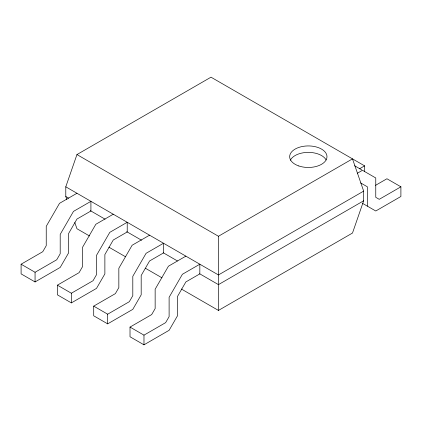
<?xml version="1.0" encoding="UTF-8"?>
<svg xmlns="http://www.w3.org/2000/svg" width="422" height="422" viewBox="0 0 422 422"><rect width="100%" height="100%" fill="white"/><g stroke="black" fill="none" stroke-linecap="round" stroke-linejoin="round"><path stroke-width="0.63" d="M66.855 199.59L65.785 196.488L65.785 186.814L76.952 154.568L211 77.179L364.597 165.857L364.597 171.659M76.952 154.568L218.448 236.257L352.497 158.867L363.664 191.113L363.664 200.788L352.497 233.034L218.448 310.428L181.36 289.017M76.952 193.265L59.518 203.33L46.235 226.34L46.235 245.688L42.764 251.702L21.1 264.209L21.1 273.883L35.063 281.943L60.198 267.432L68.575 252.92L68.575 233.572L76.952 219.06L90.915 211L90.915 201.326L73.481 211.39L60.198 234.4L60.198 253.749L56.727 259.762L35.063 272.269L21.1 264.209M113.26 214.223L95.826 224.288L82.538 247.303L82.538 266.651L79.067 272.659L57.403 285.166L57.403 294.841L71.365 302.901L96.501 288.39L104.878 273.883L104.878 254.535L113.26 240.023L127.222 231.958L127.222 222.288L109.789 232.353L96.501 255.363L96.501 274.711L93.03 280.72L71.365 293.227L57.403 285.166M149.562 235.186L132.128 245.251L118.84 268.26L118.84 287.609L115.375 293.622L93.71 306.129L93.71 315.804L107.673 323.864L132.803 309.352L141.185 294.841L141.185 275.492L149.562 260.981L163.525 252.92L163.525 243.246L146.091 253.311L132.803 276.32L132.803 295.669L129.338 301.683L107.673 314.19L93.71 306.129M185.865 256.143L168.431 266.208L155.148 289.223L155.148 308.572L151.677 314.58L130.013 327.087L130.013 336.761L143.976 344.821L169.111 330.31L177.488 315.804L177.488 296.455L185.865 281.943L199.828 273.878L199.828 264.209L182.394 274.274L169.111 297.283L169.111 316.632L165.64 322.64L143.976 335.147L130.013 327.087M359.465 168.816L364.597 165.857M357.418 173.22L362.482 170.298L375.765 177.973L375.765 197.322L379.236 199.321L400.9 186.814L400.9 196.488L375.765 211L362.361 203.262M363.664 191.113L218.448 274.954L65.785 186.814M375.533 185.337L386.937 178.754L400.9 186.814M363.664 200.788L218.448 284.628L199.648 273.778M354.607 165.756L361.802 169.908M360.683 182.948L367.388 186.814L367.388 206.163M65.785 196.488L68.633 198.134M90.276 210.631L105.089 219.182M126.732 231.678L141.544 240.229M163.193 252.725L177.435 260.949M89.506 235.982L76.952 228.735L74.805 222.536M108.902 247.181L125.45 256.734M145.416 268.265L161.964 277.818M218.448 236.257L218.448 310.428M143.976 335.147L143.976 344.821M107.673 314.19L107.673 323.864M71.365 293.227L71.365 302.901M35.063 272.269L35.063 281.943M290.362 160.233A18.658 10.772 0 0 1 308.065 152.379A18.658 10.772 0 0 1 326.143 159.949M298.802 165.962A18.658 10.772 0 0 0 326.981 156.831A18.658 10.772 0 0 0 299.193 147.304A18.658 10.772 0 0 0 298.802 165.962"/></g></svg>
